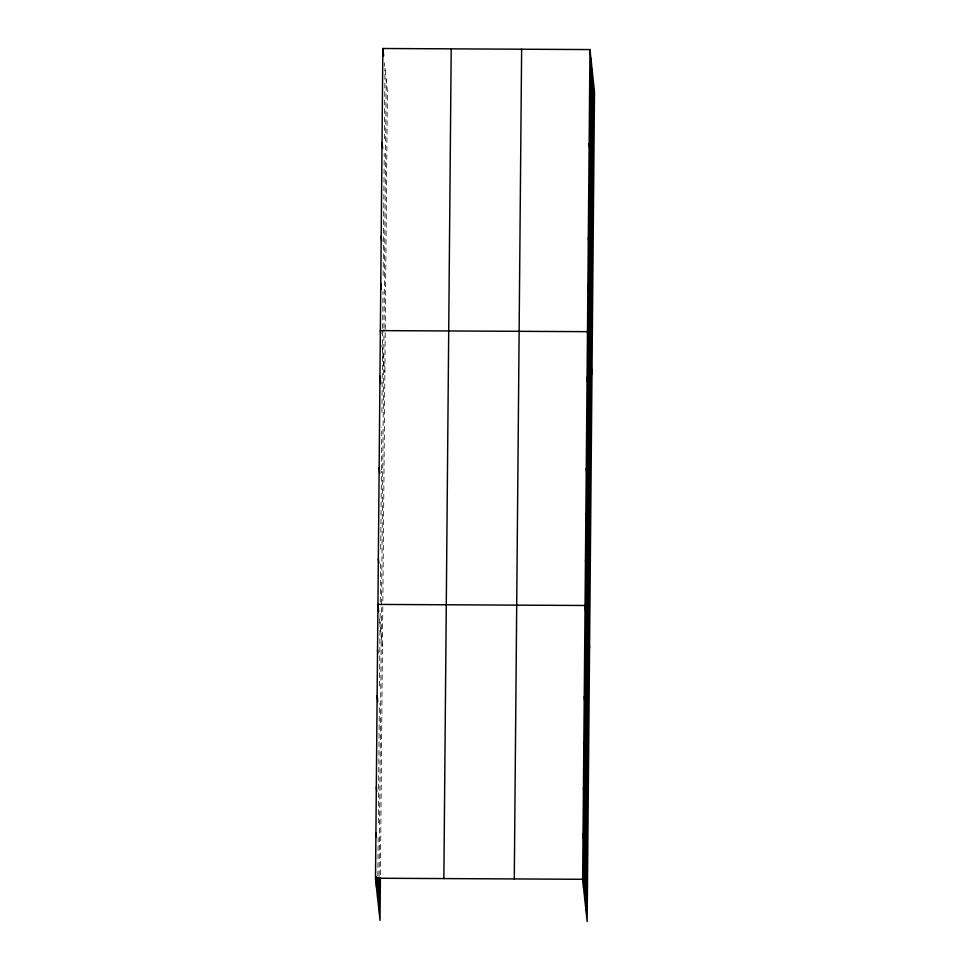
<?xml version="1.0" encoding="UTF-8"?>
<svg xmlns="http://www.w3.org/2000/svg" width="970" height="970" viewBox="0 0 970 970"><rect width="100%" height="100%" fill="white"/><g stroke="black" fill="none" stroke-linecap="round" stroke-linejoin="round"><path stroke-width="0.73" stroke-dasharray="4.85 3.64" d="M377.827 875.995L378.167 837.728M378.3 823.009L379.355 703.759M379.512 686.093L380.155 612.494M380.252 602.188L380.592 563.909M380.725 549.19L381.416 471.178M381.428 469.698L381.804 427.006M381.938 412.286L382.665 329.885M382.677 328.418L383.004 291.691M383.15 275.529L384.229 153.575M384.362 138.88L384.981 68.349M379.137 875.57L383.987 329.485M383.999 328.005L386.193 79.698M380.422 874.807L382.823 603.934M382.847 600.988L387.37 90.707L384.399 62.844M381.889 344.956L384.872 372.82M379.464 618.763L382.447 646.626"/><path stroke-width="1.45" d="M380.398 877.741L380.022 920.433L375.511 878.226L382.859 48.5L589.978 49.567L594.489 91.774L587.141 921.5L582.63 879.293L589.978 49.567M376.457 887.065L376.542 876.771M377.633 898.087L377.815 877.474M378.846 909.423L379.124 877.038M443.86 878.577L451.208 48.852M514.282 878.941L521.63 49.215M583.576 888.132L590.924 58.406M584.752 899.141L592.1 69.416M585.965 910.49L593.313 80.765M375.511 878.226L582.63 879.293M589.566 96.576L590.512 105.427M589.142 143.596L590.087 152.435M588.729 190.617L589.675 199.456M588.317 237.638L589.263 246.477M587.893 284.659L588.838 293.498M591.991 373.874L587.48 331.667L380.361 330.612L380.676 333.559M587.08 377.306L588.026 386.145M586.668 422.944L587.614 431.783M586.268 468.571L587.214 477.422M585.868 514.209L586.814 523.048M585.456 559.848L586.401 568.687M589.566 647.693L585.055 605.486L377.936 604.419L378.724 611.791M584.655 651.112L585.601 659.964M584.243 696.751L585.189 705.59M583.843 742.389L584.789 751.229M583.443 788.028L584.389 796.867M583.031 833.654L583.976 842.493M382.859 48.5L383.647 55.872M382.022 142.541L382.653 148.434M381.198 236.571L381.671 240.996M380.774 283.592L381.404 289.484M379.961 376.239L380.749 383.611M379.149 467.516L379.779 473.408M378.336 558.781L378.809 563.206M377.536 650.058L377.839 653.004M377.124 695.684L377.754 701.589M376.311 786.961L376.784 791.374M375.911 832.599L376.384 837.013"/></g></svg>
